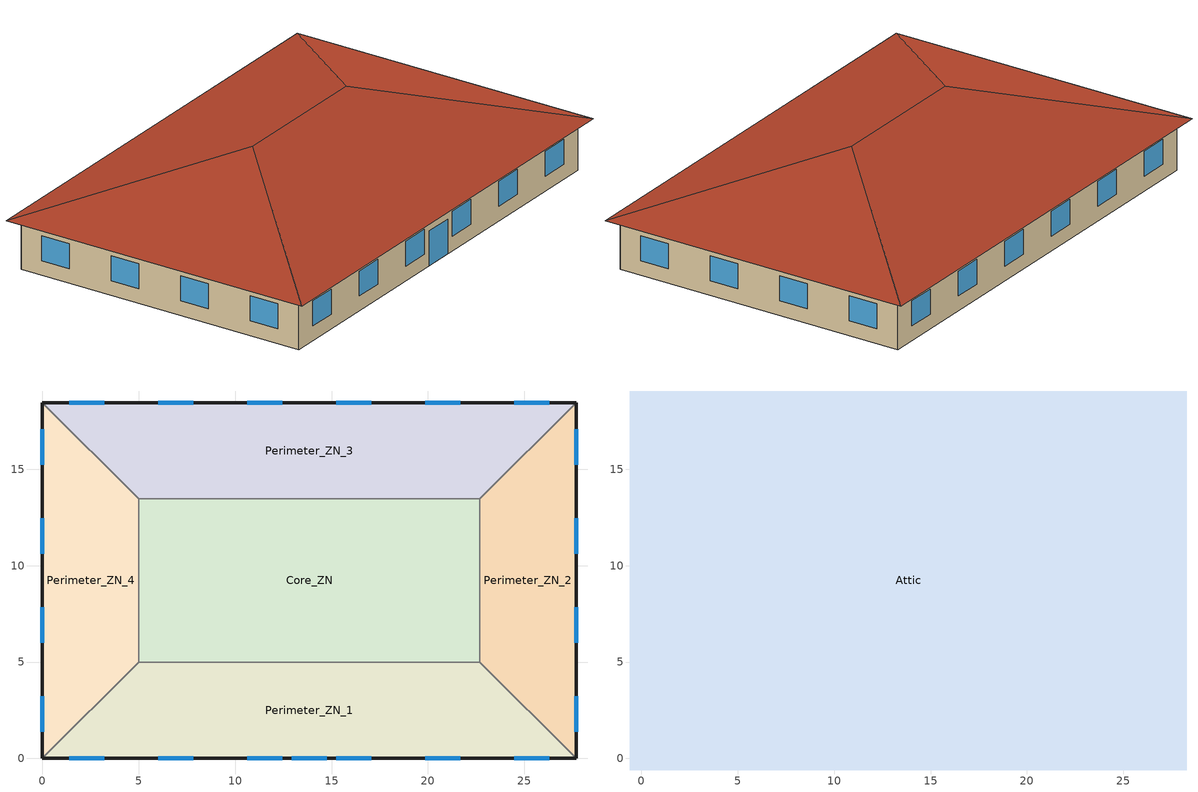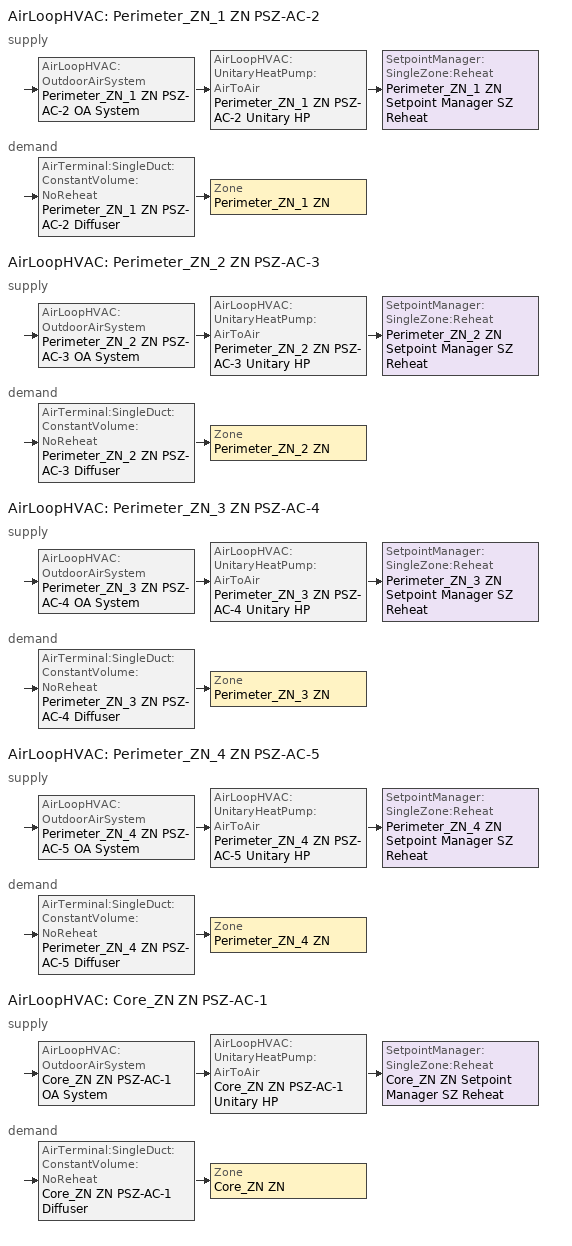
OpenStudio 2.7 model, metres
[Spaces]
Perimeter_ZN_1
 floor ground: 22.69,5 27.69,0 0,0 5,5 z0
 wall outside: 0,0 27.69,0 z0:3.05
 wall to Perimeter_ZN_4: 5,5 0,0 z0:3.05
 wall to Core_ZN: 22.69,5 5,5 z0:3.05
 wall to Perimeter_ZN_2: 27.69,0 22.69,5 z0:3.05
 window: 1.39,0 3.22,0 / 19.85,0 21.68,0 / 15.24,0 17.07,0 / 6.01,0 7.84,0 / 10.62,0 12.45,0 / 24.47,0 26.3,0 z0.9:2.42; 12.93,0 14.76,0 z0:2.13
Perimeter_ZN_2
 floor ground: 27.69,18.46 27.69,0 22.69,5 22.69,13.46 z0
 wall outside: 27.69,0 27.69,18.46 z0:3.05
 wall to Perimeter_ZN_3: 27.69,18.46 22.69,13.46 z0:3.05
 wall to Core_ZN: 22.69,13.46 22.69,5 z0:3.05
 window: 27.69,1.39 27.69,3.22 / 27.69,10.62 27.69,12.45 / 27.69,15.24 27.69,17.07 / 27.69,6.01 27.69,7.84 z0.9:2.42
Perimeter_ZN_3
 floor ground: 27.69,18.46 22.69,13.46 5,13.46 0,18.46 z0
 wall outside: 27.69,18.46 0,18.46 z0:3.05
 wall to Core_ZN: 5,13.46 22.69,13.46 z0:3.05
 wall to Perimeter_ZN_4: 0,18.46 5,13.46 z0:3.05
 window: 21.68,18.46 19.85,18.46 / 7.84,18.46 6.01,18.46 / 17.07,18.46 15.24,18.46 / 12.45,18.46 10.62,18.46 / 26.3,18.46 24.47,18.46 / 3.22,18.46 1.39,18.46 z0.9:2.42
Perimeter_ZN_4
 floor ground: 0,18.46 5,13.46 5,5 0,0 z0
 wall outside: 0,18.46 0,0 z0:3.05
 wall to Core_ZN: 5,5 5,13.46 z0:3.05
 window: 0,3.22 0,1.39 / 0,12.45 0,10.62 / 0,7.84 0,6.01 / 0,17.07 0,15.24 z0.9:2.42
Core_ZN
 floor ground: 22.69,13.46 22.69,5 5,5 5,13.46 z0
Attic
 floor outside: 28.29,19.06 27.69,18.46 0,18.46 -0.6,19.06 z3.05; -0.6,19.06 0,18.46 0,0 -0.6,-0.6 z3.05; 28.29,19.06 28.29,-0.6 27.69,0 27.69,18.46 z3.05; 27.69,0 28.29,-0.6 -0.6,-0.6 0,0 z3.05
 floor to Perimeter_ZN_4: 0,18.46 5,13.46 5,5 0,0 z3.05
 floor to Perimeter_ZN_1: 22.69,5 27.69,0 0,0 5,5 z3.05
 floor to Perimeter_ZN_2: 27.69,18.46 27.69,0 22.69,5 22.69,13.46 z3.05
 floor to Core_ZN: 22.69,13.46 22.69,5 5,5 5,13.46 z3.05
 floor to Perimeter_ZN_3: 27.69,18.46 22.69,13.46 5,13.46 0,18.46 z3.05
 roof outside: 18.46,9.23,6.33 28.29,-0.6,3.05 28.29,19.06,3.05; 18.46,9.23,6.33 28.29,19.06,3.05 -0.6,19.06,3.05 9.23,9.23,6.33; 9.23,9.23,6.33 -0.6,-0.6,3.05 28.29,-0.6,3.05 18.46,9.23,6.33; 9.23,9.23,6.33 -0.6,19.06,3.05 -0.6,-0.6,3.05
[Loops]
AirLoopHVAC 'Perimeter_ZN_1 ZN PSZ-AC-2'
 supply: AirLoopHVAC:OutdoorAirSystem 'Perimeter_ZN_1 ZN PSZ-AC-2 OA System' > AirLoopHVAC:UnitaryHeatPump:AirToAir 'Perimeter_ZN_1 ZN PSZ-AC-2 Unitary HP' > SetpointManager:SingleZone:Reheat 'Perimeter_ZN_1 ZN Setpoint Manager SZ Reheat'
 demand: AirTerminal:SingleDuct:ConstantVolume:NoReheat 'Perimeter_ZN_1 ZN PSZ-AC-2 Diffuser' > Zone 'Perimeter_ZN_1 ZN'
AirLoopHVAC 'Perimeter_ZN_2 ZN PSZ-AC-3'
 supply: AirLoopHVAC:OutdoorAirSystem 'Perimeter_ZN_2 ZN PSZ-AC-3 OA System' > AirLoopHVAC:UnitaryHeatPump:AirToAir 'Perimeter_ZN_2 ZN PSZ-AC-3 Unitary HP' > SetpointManager:SingleZone:Reheat 'Perimeter_ZN_2 ZN Setpoint Manager SZ Reheat'
 demand: AirTerminal:SingleDuct:ConstantVolume:NoReheat 'Perimeter_ZN_2 ZN PSZ-AC-3 Diffuser' > Zone 'Perimeter_ZN_2 ZN'
AirLoopHVAC 'Perimeter_ZN_3 ZN PSZ-AC-4'
 supply: AirLoopHVAC:OutdoorAirSystem 'Perimeter_ZN_3 ZN PSZ-AC-4 OA System' > AirLoopHVAC:UnitaryHeatPump:AirToAir 'Perimeter_ZN_3 ZN PSZ-AC-4 Unitary HP' > SetpointManager:SingleZone:Reheat 'Perimeter_ZN_3 ZN Setpoint Manager SZ Reheat'
 demand: AirTerminal:SingleDuct:ConstantVolume:NoReheat 'Perimeter_ZN_3 ZN PSZ-AC-4 Diffuser' > Zone 'Perimeter_ZN_3 ZN'
AirLoopHVAC 'Perimeter_ZN_4 ZN PSZ-AC-5'
 supply: AirLoopHVAC:OutdoorAirSystem 'Perimeter_ZN_4 ZN PSZ-AC-5 OA System' > AirLoopHVAC:UnitaryHeatPump:AirToAir 'Perimeter_ZN_4 ZN PSZ-AC-5 Unitary HP' > SetpointManager:SingleZone:Reheat 'Perimeter_ZN_4 ZN Setpoint Manager SZ Reheat'
 demand: AirTerminal:SingleDuct:ConstantVolume:NoReheat 'Perimeter_ZN_4 ZN PSZ-AC-5 Diffuser' > Zone 'Perimeter_ZN_4 ZN'
AirLoopHVAC 'Core_ZN ZN PSZ-AC-1'
 supply: AirLoopHVAC:OutdoorAirSystem 'Core_ZN ZN PSZ-AC-1 OA System' > AirLoopHVAC:UnitaryHeatPump:AirToAir 'Core_ZN ZN PSZ-AC-1 Unitary HP' > SetpointManager:SingleZone:Reheat 'Core_ZN ZN Setpoint Manager SZ Reheat'
 demand: AirTerminal:SingleDuct:ConstantVolume:NoReheat 'Core_ZN ZN PSZ-AC-1 Diffuser' > Zone 'Core_ZN ZN'
[Site]
Houston Bush Intercontinental_TX_USA Design_Conditions: Latitude {deg}=30; Longitude {deg}=-95.37; Time Zone {hr}=-6; Elevation {m}=29; Terrain=City
[Building]
-SmallOffice-ASHRAE 169-2013-2B created: 2020-01-22 16:06:50 -0500: North Axis {deg}=0; Standards Number of Stories=1; Standards Number of Above Ground Stories=1; Standards Building Type=SmallOffice
[ClimateZones]

[Space]
Name | Space Type | Building Story | Thermal Zone | Part of Total Floor Area
Perimeter_ZN_1 | Office WholeBuilding - Sm Office | Building Story 1 | Perimeter_ZN_1 ZN | Yes
Attic | Office Attic |  | Attic ZN | No
Perimeter_ZN_2 | Office WholeBuilding - Sm Office | Building Story 1 | Perimeter_ZN_2 ZN | Yes
Perimeter_ZN_3 | Office WholeBuilding - Sm Office | Building Story 1 | Perimeter_ZN_3 ZN | Yes
Perimeter_ZN_4 | Office WholeBuilding - Sm Office | Building Story 1 | Perimeter_ZN_4 ZN | Yes
Core_ZN | Office WholeBuilding - Sm Office | Building Story 1 | Core_ZN ZN | Yes
[BuildingStory]
Building Story 1: Nominal Z Coordinate {m}=0
[SpaceType] Standards Building Type=Office
Name | Default Schedule Set | Design Specification Outdoor Air Object | Standards Space Type
Office WholeBuilding - Sm Office | Office WholeBuilding - Sm Office Schedule Set | Office WholeBuilding - Sm Office Ventilation | WholeBuilding - Sm Office
Office Attic | Office Attic Schedule Set | Office Attic Ventilation | Attic
[DesignSpecification:OutdoorAir]
Name | Outdoor Air Flow per Person {m3/s-person} | Outdoor Air Flow per Floor Area {m3/s-m2} | Outdoor Air Flow Air Changes per Hour {1/hr} | Outdoor Air Method
Office Attic Ventilation | 0 | 0 | 0
Office WholeBuilding - Sm Office Ventilation |  | 0.000508 |  | Sum
[DefaultScheduleSet]
Name | Infiltration Schedule | Number of People Schedule | People Activity Level Schedule | Lighting Schedule | Electric Equipment Schedule
Office Attic Schedule Set | OfficeLarge INFIL_SCH_PNNL
Office WholeBuilding - Sm Office Schedule Set | OfficeSmall INFIL_QUARTER_ON_SCH | OfficeSmall BLDG_OCC_SCH | OfficeSmall ACTIVITY_SCH | OfficeSmall BLDG_LIGHT_SCH | OfficeSmall BLDG_EQUIP_SCH
[ThermostatSetpoint:DualSetpoint]
Name | Heating Setpoint Temperature Schedule | Cooling Setpoint Temperature Schedule
Office Attic Thermostat 1
Office WholeBuilding - Sm Office Thermostat 1; Office WholeBuilding - Sm Office Thermostat 2; Office WholeBuilding - Sm Office Thermostat 3; Office WholeBuilding - Sm Office Thermostat 4; Office WholeBuilding - Sm Office Thermostat 5 | OfficeSmall HTGSETP_SCH_NO_OPTIMUM | OfficeSmall CLGSETP_SCH_NO_OPTIMUM
[People:Definition]
Office WholeBuilding - Sm Office People Definition: Number of People Calculation Method=People/Area; People per Space Floor Area {person/m2}=0.0602779; Fraction Radiant=0.3
[People]
Office WholeBuilding - Sm Office People: People Definition=Office WholeBuilding - Sm Office People Definition; Space or SpaceType=Office WholeBuilding - Sm Office; Work Efficiency Schedule=Work Efficiency Schedule; Clothing Insulation Schedule=Clothing Schedule; Air Velocity Schedule=Air Velocity Schedule; Multiplier=1
[Lights:Definition]
Office WholeBuilding - Sm Office Lights Definition: Design Level Calculation Method=Watts/Area; Watts per Space Floor Area {W/m2}=10.7639; Fraction Radiant=0.7; Fraction Visible=0.2; Return Air Fraction=0
[Lights]
Office WholeBuilding - Sm Office Lights: Lights Definition=Office WholeBuilding - Sm Office Lights Definition; Space or SpaceType=Office WholeBuilding - Sm Office; Fraction Replaceable=1
[ElectricEquipment:Definition]
Office WholeBuilding - Sm Office Elec Equip Definition: Design Level Calculation Method=Watts/Area; Watts per Space Floor Area {W/m2}=6.78126; Fraction Latent=0; Fraction Radiant=0.5; Fraction Lost=0
[ElectricEquipment]
Office WholeBuilding - Sm Office Elec Equip: Electric Equipment Definition=Office WholeBuilding - Sm Office Elec Equip Definition; Space or SpaceType=Office WholeBuilding - Sm Office
[SpaceInfiltration:DesignFlowRate] Schedule=OfficeSmall INFIL_QUARTER_ON_SCH; Design Flow Rate Calculation Method=Flow/ExteriorArea; Flow per Exterior Surface Area {m3/s-m2}=0.00102523; Constant Term Coefficient=0; Temperature Term Coefficient=0; Velocity Term Coefficient=0.224; Velocity Squared Term Coefficient=0
Name | Space or SpaceType
Perimeter_ZN_1 Infiltration | Perimeter_ZN_1
Perimeter_ZN_2 Infiltration | Perimeter_ZN_2
Perimeter_ZN_3 Infiltration | Perimeter_ZN_3
Perimeter_ZN_4 Infiltration | Perimeter_ZN_4
[ThermalZone] Use Ideal Air Loads=No
Name | Thermostat
Attic ZN | Office Attic Thermostat 1
Core_ZN ZN | Office WholeBuilding - Sm Office Thermostat 1
Perimeter_ZN_1 ZN | Office WholeBuilding - Sm Office Thermostat 2
Perimeter_ZN_2 ZN | Office WholeBuilding - Sm Office Thermostat 3
Perimeter_ZN_3 ZN | Office WholeBuilding - Sm Office Thermostat 4
Perimeter_ZN_4 ZN | Office WholeBuilding - Sm Office Thermostat 5
[Sizing:Zone] Zone Cooling Design Supply Air Temperature Input Method=SupplyAirTemperature; Zone Cooling Design Supply Air Temperature Difference {deltaC}=11.11; Zone Heating Design Supply Air Temperature Input Method=SupplyAirTemperature; Zone Heating Design Supply Air Temperature Difference {deltaC}=11.11; Zone Cooling Design Supply Air Humidity Ratio {kg-H2O/kg-air}=0.0085; Zone Heating Design Supply Air Humidity Ratio {kg-H2O/kg-air}=0.008; Cooling Design Air Flow Method=DesignDay; Heating Design Air Flow Method=DesignDay; Account for Dedicated Outdoor Air System=No; Dedicated Outdoor Air System Control Strategy=NeutralSupplyAir; Dedicated Outdoor Air Low Setpoint Temperature for Design {C}=autosize; Dedicated Outdoor Air High Setpoint Temperature for Design {C}=autosize
Name | Zone Cooling Design Supply Air Temperature {C} | Zone Heating Design Supply Air Temperature {C}
Attic ZN | 14 | 40
Core_ZN ZN; Perimeter_ZN_1 ZN; Perimeter_ZN_2 ZN; Perimeter_ZN_3 ZN; Perimeter_ZN_4 ZN | 12.7778 | 50
[Zone equipment]
Core_ZN ZN: Core_ZN ZN PSZ-AC-1 Diffuser
Perimeter_ZN_1 ZN: Perimeter_ZN_1 ZN PSZ-AC-2 Diffuser
Perimeter_ZN_2 ZN: Perimeter_ZN_2 ZN PSZ-AC-3 Diffuser
Perimeter_ZN_3 ZN: Perimeter_ZN_3 ZN PSZ-AC-4 Diffuser
Perimeter_ZN_4 ZN: Perimeter_ZN_4 ZN PSZ-AC-5 Diffuser
[AirLoopHVAC] Availability Schedule=OfficeSmall HVACOperationSchd; Design Supply Air Flow Rate {m3/s}=AutoSize
Perimeter_ZN_1 ZN PSZ-AC-2; Perimeter_ZN_2 ZN PSZ-AC-3; Perimeter_ZN_3 ZN PSZ-AC-4; Perimeter_ZN_4 ZN PSZ-AC-5; Core_ZN ZN PSZ-AC-1
[Sizing:System] Type of Load to Size On=Sensible; Design Outdoor Air Flow Rate {m3/s}=Autosize; Central Heating Maximum System Air Flow Ratio=1; Preheat Design Temperature {C}=7.22222; Preheat Design Humidity Ratio {kg-H2O/kg-Air}=0.008; Precool Design Temperature {C}=12.7778; Precool Design Humidity Ratio {kg-H2O/kg-Air}=0.008; Central Cooling Design Supply Air Temperature {C}=12.7778; Central Heating Design Supply Air Temperature {C}=50; Sizing Option=Coincident; 100% Outdoor Air in Cooling=No; 100% Outdoor Air in Heating=No; Central Cooling Design Supply Air Humidity Ratio {kg-H2O/kg-Air}=0.0085; Central Heating Design Supply Air Humidity Ratio {kg-H2O/kg-Air}=0.008; Cooling Design Air Flow Method=DesignDay; Cooling Design Air Flow Rate {m3/s}=0; Heating Design Air Flow Method=DesignDay; Heating Design Air Flow Rate {m3/s}=0; System Outdoor Air Method=ZoneSum; Zone Maximum Outdoor Air Fraction=1; Cooling Supply Air Flow Rate Per Floor Area {m3/s-m2}=0.00996765; Cooling Fraction of Autosized Cooling Supply Air Flow Rate=1; Cooling Supply Air Flow Rate Per Unit Cooling Capacity {m3/s-W}=3.94755e-05; Heating Supply Air Flow Rate Per Floor Area {m3/s-m2}=0.00996765; Heating Fraction of Autosized Heating Supply Air Flow Rate=1; Heating Fraction of Autosized Cooling Supply Air Flow Rate=1; Heating Supply Air Flow Rate Per Unit Heating Capacity {m3/s-W}=3.15882e-05; Cooling Design Capacity Method=CoolingDesignCapacity; Cooling Design Capacity {W}=autosize; Cooling Design Capacity Per Floor Area {W/m2}=234.7; Fraction of Autosized Cooling Design Capacity=1; Heating Design Capacity Method=HeatingDesignCapacity; Heating Design Capacity {W}=autosize; Heating Design Capacity Per Floor Area {W/m2}=157; Fraction of Autosized Heating Design Capacity=1; Central Cooling Capacity Control Method=OnOff
Perimeter_ZN_1 ZN PSZ-AC-2; Perimeter_ZN_2 ZN PSZ-AC-3; Perimeter_ZN_3 ZN PSZ-AC-4; Perimeter_ZN_4 ZN PSZ-AC-5; Core_ZN ZN PSZ-AC-1
[SetpointManager:SingleZone:Reheat] Minimum Supply Air Temperature {C}=12.7778; Maximum Supply Air Temperature {C}=50
Name | Control Zone
Perimeter_ZN_1 ZN Setpoint Manager SZ Reheat | Perimeter_ZN_1 ZN
Perimeter_ZN_2 ZN Setpoint Manager SZ Reheat | Perimeter_ZN_2 ZN
Perimeter_ZN_3 ZN Setpoint Manager SZ Reheat | Perimeter_ZN_3 ZN
Perimeter_ZN_4 ZN Setpoint Manager SZ Reheat | Perimeter_ZN_4 ZN
Core_ZN ZN Setpoint Manager SZ Reheat | Core_ZN ZN
[Fan:OnOff] Availability Schedule=OfficeSmall HVACOperationSchd; Fan Total Efficiency=0.54; Pressure Rise {Pa}=622.722; Maximum Flow Rate {m3/s}=autosize; Motor Efficiency=0.9; Motor In Airstream Fraction=1
Name | Fan Power Ratio Function of Speed Ratio Curve | Fan Efficiency Ratio Function of Speed Ratio Curve
Perimeter_ZN_1 ZN PSZ-AC-2 Fan | Fan On Off Power Curve | Fan On Off Efficiency Curve
Perimeter_ZN_2 ZN PSZ-AC-3 Fan | Fan On Off Power Curve 1 | Fan On Off Efficiency Curve 1
Perimeter_ZN_3 ZN PSZ-AC-4 Fan | Fan On Off Power Curve 2 | Fan On Off Efficiency Curve 2
Perimeter_ZN_4 ZN PSZ-AC-5 Fan | Fan On Off Power Curve 3 | Fan On Off Efficiency Curve 3
Core_ZN ZN PSZ-AC-1 Fan | Fan On Off Power Curve 4 | Fan On Off Efficiency Curve 4
[Coil:Heating:DX:SingleSpeed] Availability Schedule=Always On Discrete; Rated Total Heating Capacity {W}=Autosize; Rated COP {W/W}=3.3; Rated Air Flow Rate {m3/s}=Autosize; Rated Supply Fan Power Per Volume Flow Rate {W/(m3/s)}=773.3; Minimum Outdoor Dry-Bulb Temperature for Compressor Operation {C}=-12.2; Maximum Outdoor Dry-Bulb Temperature for Defrost Operation {C}=1.67; Crankcase Heater Capacity {W}=50; Maximum Outdoor Dry-Bulb Temperature for Crankcase Heater Operation {C}=4.4; Defrost Strategy=ReverseCycle; Defrost Control=OnDemand; Defrost Time Period Fraction=0.166667; Resistive Defrost Heater Capacity {W}=2000
Name | Total Heating Capacity Function of Temperature Curve | Total Heating Capacity Function of Flow Fraction Curve | Energy Input Ratio Function of Temperature Curve | Energy Input Ratio Function of Flow Fraction Curve | Part Load Fraction Correlation Curve | Defrost Energy Input Ratio Function of Temperature Curve
Perimeter_ZN_1 ZN HP Htg Coil | Perimeter_ZN_1 ZN HP Htg Coil Htg Cap Func of Temp Curve | Perimeter_ZN_1 ZN HP Htg Coil Htg Cap Func of Flow Frac Curve | Perimeter_ZN_1 ZN HP Htg Coil EIR Func of Temp Curve | Perimeter_ZN_1 ZN HP Htg Coil EIR Func of Flow Frac Curve | Perimeter_ZN_1 ZN HP Htg Coil PLR Correlation Curve | Perimeter_ZN_1 ZN HP Htg Coil Defrost EIR Func of Temp Curve 1
Perimeter_ZN_2 ZN HP Htg Coil | Perimeter_ZN_2 ZN HP Htg Coil Htg Cap Func of Temp Curve | Perimeter_ZN_2 ZN HP Htg Coil Htg Cap Func of Flow Frac Curve | Perimeter_ZN_2 ZN HP Htg Coil EIR Func of Temp Curve | Perimeter_ZN_2 ZN HP Htg Coil EIR Func of Flow Frac Curve | Perimeter_ZN_2 ZN HP Htg Coil PLR Correlation Curve | Perimeter_ZN_2 ZN HP Htg Coil Defrost EIR Func of Temp Curve 1
Perimeter_ZN_3 ZN HP Htg Coil | Perimeter_ZN_3 ZN HP Htg Coil Htg Cap Func of Temp Curve | Perimeter_ZN_3 ZN HP Htg Coil Htg Cap Func of Flow Frac Curve | Perimeter_ZN_3 ZN HP Htg Coil EIR Func of Temp Curve | Perimeter_ZN_3 ZN HP Htg Coil EIR Func of Flow Frac Curve | Perimeter_ZN_3 ZN HP Htg Coil PLR Correlation Curve | Perimeter_ZN_3 ZN HP Htg Coil Defrost EIR Func of Temp Curve 1
Perimeter_ZN_4 ZN HP Htg Coil | Perimeter_ZN_4 ZN HP Htg Coil Htg Cap Func of Temp Curve | Perimeter_ZN_4 ZN HP Htg Coil Htg Cap Func of Flow Frac Curve | Perimeter_ZN_4 ZN HP Htg Coil EIR Func of Temp Curve | Perimeter_ZN_4 ZN HP Htg Coil EIR Func of Flow Frac Curve | Perimeter_ZN_4 ZN HP Htg Coil PLR Correlation Curve | Perimeter_ZN_4 ZN HP Htg Coil Defrost EIR Func of Temp Curve 1
Core_ZN ZN HP Htg Coil | Core_ZN ZN HP Htg Coil Htg Cap Func of Temp Curve | Core_ZN ZN HP Htg Coil Htg Cap Func of Flow Frac Curve | Core_ZN ZN HP Htg Coil EIR Func of Temp Curve | Core_ZN ZN HP Htg Coil EIR Func of Flow Frac Curve | Core_ZN ZN HP Htg Coil PLR Correlation Curve | Core_ZN ZN HP Htg Coil Defrost EIR Func of Temp Curve 1
[Coil:Heating:Gas] Availability Schedule=Always On Discrete; Gas Burner Efficiency=0.8; Nominal Capacity {W}=AutoSize; Parasitic Electric Load {W}=0; Parasitic Gas Load {W}=0
Perimeter_ZN_1 ZN PSZ-AC-2 Gas Backup Htg Coil; Perimeter_ZN_2 ZN PSZ-AC-3 Gas Backup Htg Coil; Perimeter_ZN_3 ZN PSZ-AC-4 Gas Backup Htg Coil; Perimeter_ZN_4 ZN PSZ-AC-5 Gas Backup Htg Coil; Core_ZN ZN PSZ-AC-1 Gas Backup Htg Coil
[Coil:Cooling:DX:SingleSpeed] Availability Schedule=Always On Discrete; Rated Total Cooling Capacity {W}=autosize; Rated Sensible Heat Ratio=autosize; Rated COP {W/W}=3; Rated Air Flow Rate {m3/s}=autosize; Rated Evaporator Fan Power Per Volume Flow Rate {W/(m3/s)}=773.3; Condenser Type=AirCooled; Evaporative Condenser Effectiveness=0; Evaporative Condenser Air Flow Rate {m3/s}=Autosize; Evaporative Condenser Pump Rated Power Consumption {W}=Autosize; Crankcase Heater Capacity {W}=0; Maximum Outdoor Dry-Bulb Temperature for Crankcase Heater Operation {C}=0; Basin Heater Capacity {W/K}=0; Basin Heater Setpoint Temperature {C}=10
Name | Total Cooling Capacity Function of Temperature Curve | Total Cooling Capacity Function of Flow Fraction Curve | Energy Input Ratio Function of Temperature Curve | Energy Input Ratio Function of Flow Fraction Curve | Part Load Fraction Correlation Curve
Perimeter_ZN_1 ZN PSZ-AC-2 1spd DX HP Clg Coil | Curve Biquadratic 3 | Curve Quadratic 6 | Curve Biquadratic 4 | Curve Quadratic 7 | Curve Quadratic 8
Perimeter_ZN_2 ZN PSZ-AC-3 1spd DX HP Clg Coil | Curve Biquadratic 7 | Curve Quadratic 14 | Curve Biquadratic 8 | Curve Quadratic 15 | Curve Quadratic 16
Perimeter_ZN_3 ZN PSZ-AC-4 1spd DX HP Clg Coil | Curve Biquadratic 11 | Curve Quadratic 22 | Curve Biquadratic 12 | Curve Quadratic 23 | Curve Quadratic 24
Perimeter_ZN_4 ZN PSZ-AC-5 1spd DX HP Clg Coil | Curve Biquadratic 15 | Curve Quadratic 30 | Curve Biquadratic 16 | Curve Quadratic 31 | Curve Quadratic 32
Core_ZN ZN PSZ-AC-1 1spd DX HP Clg Coil | Curve Biquadratic 19 | Curve Quadratic 38 | Curve Biquadratic 20 | Curve Quadratic 39 | Curve Quadratic 40
[AirLoopHVAC:UnitaryHeatPump:AirToAir] Availability Schedule=Always On Discrete; Supply Air Flow Rate During Cooling Operation {m3/s}=Autosize; Supply Air Flow Rate During Heating Operation {m3/s}=Autosize; Maximum Supply Air Temperature from Supplemental Heater {C}=Autosize; Maximum Outdoor Dry-Bulb Temperature for Supplemental Heater Operation {C}=4.44444; Fan Placement=BlowThrough; Supply Air Fan Operating Mode Schedule=OfficeSmall HVACOperationSchd
Name | Controlling Zone or Thermostat Location | Supply Air Fan | Heating Coil | Cooling Coil | Supplemental Heating Coil
Perimeter_ZN_1 ZN PSZ-AC-2 Unitary HP | Perimeter_ZN_1 ZN | Perimeter_ZN_1 ZN PSZ-AC-2 Fan | Perimeter_ZN_1 ZN HP Htg Coil | Perimeter_ZN_1 ZN PSZ-AC-2 1spd DX HP Clg Coil | Perimeter_ZN_1 ZN PSZ-AC-2 Gas Backup Htg Coil
Perimeter_ZN_2 ZN PSZ-AC-3 Unitary HP | Perimeter_ZN_2 ZN | Perimeter_ZN_2 ZN PSZ-AC-3 Fan | Perimeter_ZN_2 ZN HP Htg Coil | Perimeter_ZN_2 ZN PSZ-AC-3 1spd DX HP Clg Coil | Perimeter_ZN_2 ZN PSZ-AC-3 Gas Backup Htg Coil
Perimeter_ZN_3 ZN PSZ-AC-4 Unitary HP | Perimeter_ZN_3 ZN | Perimeter_ZN_3 ZN PSZ-AC-4 Fan | Perimeter_ZN_3 ZN HP Htg Coil | Perimeter_ZN_3 ZN PSZ-AC-4 1spd DX HP Clg Coil | Perimeter_ZN_3 ZN PSZ-AC-4 Gas Backup Htg Coil
Perimeter_ZN_4 ZN PSZ-AC-5 Unitary HP | Perimeter_ZN_4 ZN | Perimeter_ZN_4 ZN PSZ-AC-5 Fan | Perimeter_ZN_4 ZN HP Htg Coil | Perimeter_ZN_4 ZN PSZ-AC-5 1spd DX HP Clg Coil | Perimeter_ZN_4 ZN PSZ-AC-5 Gas Backup Htg Coil
Core_ZN ZN PSZ-AC-1 Unitary HP | Core_ZN ZN | Core_ZN ZN PSZ-AC-1 Fan | Core_ZN ZN HP Htg Coil | Core_ZN ZN PSZ-AC-1 1spd DX HP Clg Coil | Core_ZN ZN PSZ-AC-1 Gas Backup Htg Coil
[Controller:OutdoorAir] Minimum Outdoor Air Flow Rate {m3/s}=autosize; Maximum Outdoor Air Flow Rate {m3/s}=Autosize; Economizer Control Type=NoEconomizer; Economizer Control Action Type=ModulateFlow; Economizer Maximum Limit Dry-Bulb Temperature {C}=28; Economizer Maximum Limit Enthalpy {J/kg}=64000; Lockout Type=NoLockout; Minimum Limit Type=FixedMinimum; Minimum Outdoor Air Schedule=OfficeSmall MinOA_Sched; High Humidity Control=No; Heat Recovery Bypass Control Type=BypassWhenWithinEconomizerLimits
Name | Controller Mechanical Ventilation
Perimeter_ZN_1 ZN PSZ-AC-2 OA System Controller | Controller Mechanical Ventilation 1
Perimeter_ZN_2 ZN PSZ-AC-3 OA System Controller | Controller Mechanical Ventilation 2
Perimeter_ZN_3 ZN PSZ-AC-4 OA System Controller | Controller Mechanical Ventilation 3
Perimeter_ZN_4 ZN PSZ-AC-5 OA System Controller | Controller Mechanical Ventilation 4
Core_ZN ZN PSZ-AC-1 OA System Controller | Controller Mechanical Ventilation 5
[Controller:MechanicalVentilation] Availability Schedule=Always On Discrete; System Outdoor Air Method=ZoneSum
Controller Mechanical Ventilation 1; Controller Mechanical Ventilation 2; Controller Mechanical Ventilation 3; Controller Mechanical Ventilation 4; Controller Mechanical Ventilation 5
[AirLoopHVAC:OutdoorAirSystem]
Name | Controller
Perimeter_ZN_1 ZN PSZ-AC-2 OA System | Perimeter_ZN_1 ZN PSZ-AC-2 OA System Controller
Perimeter_ZN_2 ZN PSZ-AC-3 OA System | Perimeter_ZN_2 ZN PSZ-AC-3 OA System Controller
Perimeter_ZN_3 ZN PSZ-AC-4 OA System | Perimeter_ZN_3 ZN PSZ-AC-4 OA System Controller
Perimeter_ZN_4 ZN PSZ-AC-5 OA System | Perimeter_ZN_4 ZN PSZ-AC-5 OA System Controller
Core_ZN ZN PSZ-AC-1 OA System | Core_ZN ZN PSZ-AC-1 OA System Controller
[AvailabilityManager:NightCycle] Control Type=CycleOnAny; Thermostat Tolerance {deltaC}=1; Cycling Run Time {s}=1800
Availability Manager Night Cycle 1; Availability Manager Night Cycle 2; Availability Manager Night Cycle 3; Availability Manager Night Cycle 4; Availability Manager Night Cycle 5
[AirTerminal:SingleDuct:ConstantVolume:NoReheat] Availability Schedule=Always On Discrete; Maximum Air Flow Rate {m3/s}=AutoSize
Perimeter_ZN_1 ZN PSZ-AC-2 Diffuser; Perimeter_ZN_2 ZN PSZ-AC-3 Diffuser; Perimeter_ZN_3 ZN PSZ-AC-4 Diffuser; Perimeter_ZN_4 ZN PSZ-AC-5 Diffuser; Core_ZN ZN PSZ-AC-1 Diffuser
[Schedule:Ruleset]
Name | Default Day Schedule | Summer Design Day Schedule | Winter Design Day Schedule
OfficeLarge INFIL_SCH_PNNL | OfficeLarge INFIL_SCH_PNNL Default | OfficeLarge INFIL_SCH_PNNL Summer Design Day | OfficeLarge INFIL_SCH_PNNL Winter Design Day
Clothing Schedule | Clothing Schedule Default Winter Clothes
Air Velocity Schedule | Air Velocity Schedule Default
Work Efficiency Schedule | Work Efficiency Schedule Default
OfficeSmall BLDG_OCC_SCH | OfficeSmall BLDG_OCC_SCH Default | OfficeSmall BLDG_OCC_SCH Summer Design Day | OfficeSmall BLDG_OCC_SCH Winter Design Day
OfficeSmall ACTIVITY_SCH | OfficeSmall ACTIVITY_SCH Default | OfficeSmall ACTIVITY_SCH Summer Design Day | OfficeSmall ACTIVITY_SCH Winter Design Day
OfficeSmall BLDG_LIGHT_SCH | OfficeSmall BLDG_LIGHT_SCH Default | OfficeSmall BLDG_LIGHT_SCH Summer Design Day | OfficeSmall BLDG_LIGHT_SCH Winter Design Day
OfficeSmall BLDG_EQUIP_SCH | OfficeSmall BLDG_EQUIP_SCH Default | OfficeSmall BLDG_EQUIP_SCH Summer Design Day | OfficeSmall BLDG_EQUIP_SCH Winter Design Day
OfficeSmall INFIL_QUARTER_ON_SCH | OfficeSmall INFIL_QUARTER_ON_SCH Default | OfficeSmall INFIL_QUARTER_ON_SCH Summer Design Day | OfficeSmall INFIL_QUARTER_ON_SCH Winter Design Day
OfficeSmall HTGSETP_SCH_NO_OPTIMUM | OfficeSmall HTGSETP_SCH_NO_OPTIMUM Default | OfficeSmall HTGSETP_SCH_NO_OPTIMUM Summer Design Day | OfficeSmall HTGSETP_SCH_NO_OPTIMUM Winter Design Day
OfficeSmall CLGSETP_SCH_NO_OPTIMUM | OfficeSmall CLGSETP_SCH_NO_OPTIMUM Default | OfficeSmall CLGSETP_SCH_NO_OPTIMUM Summer Design Day | OfficeSmall CLGSETP_SCH_NO_OPTIMUM Winter Design Day
OfficeSmall HVACOperationSchd | OfficeSmall HVACOperationSchd Default | OfficeSmall HVACOperationSchd Summer Design Day | OfficeSmall HVACOperationSchd Winter Design Day
OfficeSmall MinOA_Sched | OfficeSmall MinOA_Sched Default | OfficeSmall MinOA_Sched Summer Design Day | OfficeSmall MinOA_Sched Winter Design Day
[Schedule:Day]
OfficeLarge INFIL_SCH_PNNL Default; Clothing Schedule Default Winter Clothes; OfficeSmall BLDG_OCC_SCH Summer Design Day; OfficeSmall BLDG_LIGHT_SCH Summer Design Day; OfficeSmall BLDG_EQUIP_SCH Summer Design Day; OfficeSmall INFIL_QUARTER_ON_SCH Default; OfficeSmall MinOA_Sched Default; OfficeSmall MinOA_Sched Winter Design Day; OfficeSmall MinOA_Sched Summer Design Day: 24, 0, 1
OfficeLarge INFIL_SCH_PNNL Summer Design Day; OfficeLarge INFIL_SCH_PNNL SmrDsn|Wkdy Day: 6, 0, 1, 22, 0, 0.25, 24, 0, 1
OfficeLarge INFIL_SCH_PNNL Winter Design Day; OfficeLarge INFIL_SCH_PNNL WntrDsn|Sat Day: 6, 0, 1, 18, 0, 0.25, 24, 0, 1
Clothing Schedule Summer Clothes: 24, 0, 0.5
Air Velocity Schedule Default; OfficeSmall BLDG_EQUIP_SCH Wknd Day: 24, 0, 0.2
Work Efficiency Schedule Default; OfficeSmall BLDG_OCC_SCH Default; OfficeSmall BLDG_OCC_SCH Winter Design Day; OfficeSmall BLDG_LIGHT_SCH Winter Design Day; OfficeSmall BLDG_EQUIP_SCH Winter Design Day; OfficeSmall HVACOperationSchd Default; OfficeSmall HVACOperationSchd Winter Design Day: 24, 0, 0
OfficeSmall BLDG_OCC_SCH Wkdy Day: 6, 0, 0, 7, 0, 0.11, 8, 0, 0.21, 12, 0, 1, 13, 0, 0.53, 17, 0, 1, 18, 0, 0.32, 22, 0, 0.11, 23, 0, 0.05, 24, 0, 0
OfficeSmall ACTIVITY_SCH Default; OfficeSmall ACTIVITY_SCH Winter Design Day; OfficeSmall ACTIVITY_SCH Summer Design Day: 24, 0, 120
OfficeSmall BLDG_LIGHT_SCH Default; OfficeSmall BLDG_LIGHT_SCH Default|Wkdy Day: 5, 0, 0.18, 7, 0, 0.23, 8, 0, 0.42, 12, 0, 0.9, 13, 0, 0.8, 17, 0, 0.9, 18, 0, 0.61, 20, 0, 0.42, 22, 0, 0.32, 23, 0, 0.23, 24, 0, 0.18
OfficeSmall BLDG_LIGHT_SCH Wknd Day: 24, 0, 0.18
OfficeSmall BLDG_EQUIP_SCH Default; OfficeSmall BLDG_EQUIP_SCH Default|Wkdy Day: 8, 0, 0.5, 12, 0, 1, 13, 0, 0.94, 17, 0, 1, 18, 0, 0.5, 24, 0, 0.2
OfficeSmall INFIL_QUARTER_ON_SCH Summer Design Day; OfficeSmall INFIL_QUARTER_ON_SCH SmrDsn|Wkdy Day: 7, 0, 1, 19, 0, 0.25, 24, 0, 1
OfficeSmall INFIL_QUARTER_ON_SCH Winter Design Day; OfficeSmall INFIL_QUARTER_ON_SCH WntrDsn|Sat Day: 7, 0, 1, 18, 0, 0.25, 24, 0, 1
OfficeSmall HTGSETP_SCH_NO_OPTIMUM Default; OfficeSmall HTGSETP_SCH_NO_OPTIMUM Summer Design Day: 24, 0, 15.56
OfficeSmall HTGSETP_SCH_NO_OPTIMUM Wkdy Day: 6, 0, 15.56, 19, 0, 21.11, 24, 0, 15.56
OfficeSmall HTGSETP_SCH_NO_OPTIMUM Winter Design Day: 24, 0, 21.11
OfficeSmall CLGSETP_SCH_NO_OPTIMUM Default; OfficeSmall CLGSETP_SCH_NO_OPTIMUM Winter Design Day: 24, 0, 29.44
OfficeSmall CLGSETP_SCH_NO_OPTIMUM Summer Design Day: 24, 0, 23.89
OfficeSmall CLGSETP_SCH_NO_OPTIMUM Wkdy Day: 6, 0, 29.44, 18, 0, 23.89, 24, 0, 29.44
OfficeSmall HVACOperationSchd Summer Design Day; OfficeSmall HVACOperationSchd SmrDsn|Wkdy Day: 6, 0, 0, 19, 0, 1, 24, 0, 0
[Schedule:Rule] Date Specification Type=DateRange; Start Day=1
Name | Schedule Ruleset | Rule Order | Day Schedule | Apply Monday | Apply Tuesday | Apply Wednesday | Apply Thursday | Apply Friday | Start Month | End Month | End Day | Apply Saturday | Apply Sunday
Schedule Rule 1 | OfficeLarge INFIL_SCH_PNNL | 1 | OfficeLarge INFIL_SCH_PNNL SmrDsn|Wkdy Day | Yes | Yes | Yes | Yes | Yes | 1 | 12 | 31
Schedule Rule 2 | OfficeLarge INFIL_SCH_PNNL | 0 | OfficeLarge INFIL_SCH_PNNL WntrDsn|Sat Day |  |  |  |  |  | 1 | 12 | 31 | Yes
Schedule Rule 3 | Clothing Schedule | 0 | Clothing Schedule Summer Clothes |  |  |  |  |  | 5 | 9 | 30
Schedule Rule 4 | OfficeSmall BLDG_OCC_SCH | 0 | OfficeSmall BLDG_OCC_SCH Wkdy Day | Yes | Yes | Yes | Yes | Yes | 1 | 12 | 31
Schedule Rule 5 | OfficeSmall BLDG_LIGHT_SCH | 1 | OfficeSmall BLDG_LIGHT_SCH Default|Wkdy Day | Yes | Yes | Yes | Yes | Yes | 1 | 12 | 31
Schedule Rule 6 | OfficeSmall BLDG_LIGHT_SCH | 0 | OfficeSmall BLDG_LIGHT_SCH Wknd Day |  |  |  |  |  | 1 | 12 | 31 | Yes | Yes
Schedule Rule 7 | OfficeSmall BLDG_EQUIP_SCH | 1 | OfficeSmall BLDG_EQUIP_SCH Default|Wkdy Day | Yes | Yes | Yes | Yes | Yes | 1 | 12 | 31
Schedule Rule 8 | OfficeSmall BLDG_EQUIP_SCH | 0 | OfficeSmall BLDG_EQUIP_SCH Wknd Day |  |  |  |  |  | 1 | 12 | 31 | Yes | Yes
Schedule Rule 9 | OfficeSmall INFIL_QUARTER_ON_SCH | 1 | OfficeSmall INFIL_QUARTER_ON_SCH SmrDsn|Wkdy Day | Yes | Yes | Yes | Yes | Yes | 1 | 12 | 31
Schedule Rule 10 | OfficeSmall INFIL_QUARTER_ON_SCH | 0 | OfficeSmall INFIL_QUARTER_ON_SCH WntrDsn|Sat Day |  |  |  |  |  | 1 | 12 | 31 | Yes
Schedule Rule 11 | OfficeSmall HTGSETP_SCH_NO_OPTIMUM | 0 | OfficeSmall HTGSETP_SCH_NO_OPTIMUM Wkdy Day | Yes | Yes | Yes | Yes | Yes | 1 | 12 | 31
Schedule Rule 12 | OfficeSmall CLGSETP_SCH_NO_OPTIMUM | 0 | OfficeSmall CLGSETP_SCH_NO_OPTIMUM Wkdy Day | Yes | Yes | Yes | Yes | Yes | 1 | 12 | 31
Schedule Rule 13 | OfficeSmall HVACOperationSchd | 0 | OfficeSmall HVACOperationSchd SmrDsn|Wkdy Day | Yes | Yes | Yes | Yes | Yes | 1 | 12 | 31
[Schedule:Constant]
Always On Discrete: Value=1
[Curve:Exponent] Coefficient1 Constant=1; Coefficient2 Constant=0; Coefficient3 Constant=0; Minimum Value of x=0; Maximum Value of x=1
Fan On Off Power Curve; Fan On Off Power Curve 1; Fan On Off Power Curve 2; Fan On Off Power Curve 3; Fan On Off Power Curve 4
[Curve:Cubic]
Name | Coefficient1 Constant | Coefficient2 x | Coefficient3 x**2 | Coefficient4 x**3 | Minimum Value of x | Maximum Value of x
Fan On Off Efficiency Curve; Fan On Off Efficiency Curve 1; Fan On Off Efficiency Curve 2; Fan On Off Efficiency Curve 3; Fan On Off Efficiency Curve 4 | 1 | 0 | 0 | 0 | 0 | 1
Perimeter_ZN_1 ZN HP Htg Coil Htg Cap Func of Temp Curve; Perimeter_ZN_2 ZN HP Htg Coil Htg Cap Func of Temp Curve; Perimeter_ZN_3 ZN HP Htg Coil Htg Cap Func of Temp Curve; Perimeter_ZN_4 ZN HP Htg Coil Htg Cap Func of Temp Curve; Core_ZN ZN HP Htg Coil Htg Cap Func of Temp Curve | 0.758746 | 0.027626 | 0.000148716 | 3.4992e-06 | -20 | 20
Perimeter_ZN_1 ZN HP Htg Coil Htg Cap Func of Flow Frac Curve; Perimeter_ZN_2 ZN HP Htg Coil Htg Cap Func of Flow Frac Curve; Perimeter_ZN_3 ZN HP Htg Coil Htg Cap Func of Flow Frac Curve; Perimeter_ZN_4 ZN HP Htg Coil Htg Cap Func of Flow Frac Curve; Core_ZN ZN HP Htg Coil Htg Cap Func of Flow Frac Curve | 0.84 | 0.16 | 0 | 0 | 0.5 | 1.5
Perimeter_ZN_1 ZN HP Htg Coil EIR Func of Temp Curve; Perimeter_ZN_2 ZN HP Htg Coil EIR Func of Temp Curve; Perimeter_ZN_3 ZN HP Htg Coil EIR Func of Temp Curve; Perimeter_ZN_4 ZN HP Htg Coil EIR Func of Temp Curve; Core_ZN ZN HP Htg Coil EIR Func of Temp Curve | 1.19248 | -0.0300438 | 0.00103745 | -2.3328e-05 | -20 | 20
[Curve:Quadratic]
Name | Coefficient1 Constant | Coefficient2 x | Coefficient3 x**2 | Minimum Value of x | Maximum Value of x
Perimeter_ZN_1 ZN HP Htg Coil EIR Func of Flow Frac Curve; Perimeter_ZN_2 ZN HP Htg Coil EIR Func of Flow Frac Curve; Perimeter_ZN_3 ZN HP Htg Coil EIR Func of Flow Frac Curve; Perimeter_ZN_4 ZN HP Htg Coil EIR Func of Flow Frac Curve; Core_ZN ZN HP Htg Coil EIR Func of Flow Frac Curve | 1.3824 | -0.4336 | 0.0512 | 0 | 1
Perimeter_ZN_1 ZN HP Htg Coil PLR Correlation Curve; Curve Quadratic 8; Perimeter_ZN_2 ZN HP Htg Coil PLR Correlation Curve; Curve Quadratic 16; Perimeter_ZN_3 ZN HP Htg Coil PLR Correlation Curve; Curve Quadratic 24; Perimeter_ZN_4 ZN HP Htg Coil PLR Correlation Curve; Curve Quadratic 32; Core_ZN ZN HP Htg Coil PLR Correlation Curve; Curve Quadratic 40 | 0.85 | 0.15 | 0 | 0 | 1
Curve Quadratic 6; Curve Quadratic 14; Curve Quadratic 22; Curve Quadratic 30; Curve Quadratic 38 | 0.8 | 0.2 | 0 | 0.5 | 1.5
Curve Quadratic 7; Curve Quadratic 15; Curve Quadratic 23; Curve Quadratic 31; Curve Quadratic 39 | 1.156 | -0.1816 | 0.0256 | 0.5 | 1.5
[Curve:Biquadratic]
Name | Coefficient1 Constant | Coefficient2 x | Coefficient3 x**2 | Coefficient4 y | Coefficient5 y**2 | Coefficient6 x*y | Minimum Value of x | Maximum Value of x | Minimum Value of y | Maximum Value of y
Perimeter_ZN_1 ZN HP Htg Coil Defrost EIR Func of Temp Curve 1; Perimeter_ZN_2 ZN HP Htg Coil Defrost EIR Func of Temp Curve 1; Perimeter_ZN_3 ZN HP Htg Coil Defrost EIR Func of Temp Curve 1; Perimeter_ZN_4 ZN HP Htg Coil Defrost EIR Func of Temp Curve 1; Core_ZN ZN HP Htg Coil Defrost EIR Func of Temp Curve 1 | 0.297145 | 0.0430933 | -0.000748766 | 0.00597727 | 0.000482112 | -0.000956448 | -23.3333 | 29.44444 | -23.3333 | 29.44444
Curve Biquadratic 3; Curve Biquadratic 7; Curve Biquadratic 11; Curve Biquadratic 15; Curve Biquadratic 19 | 0.766956 | 0.0107756 | -4.14703e-05 | 0.00134961 | -0.000261144 | 0.000457488 | 12.78 | 23.89 | 21.1 | 46.1
Curve Biquadratic 4; Curve Biquadratic 8; Curve Biquadratic 12; Curve Biquadratic 16; Curve Biquadratic 20 | 0.297145 | 0.0430933 | -0.000748766 | 0.00597727 | 0.000482112 | -0.000956448 | 12.78 | 23.89 | 21.1 | 46.1
